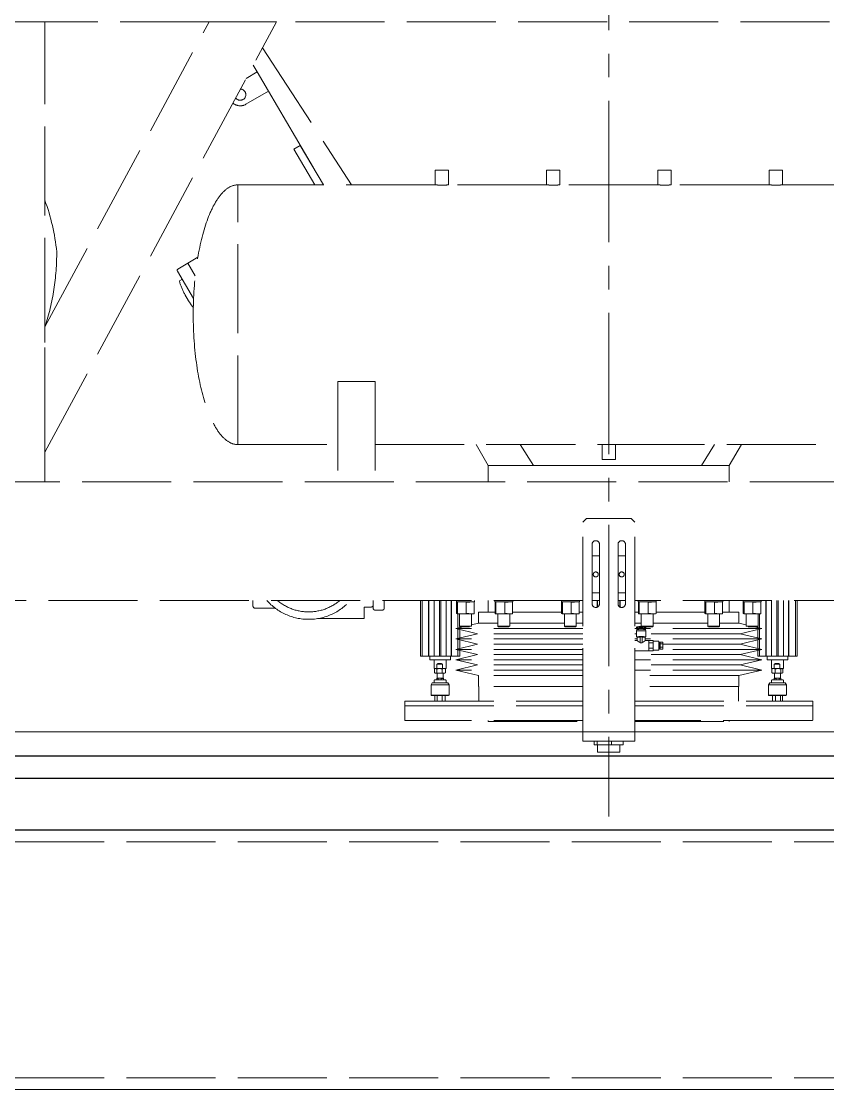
# Model space of a CAD drawing. Header units: millimetres. Extents: x 163705 to 1616509, y 81827 to 302547.
# Drawn here: x 1484394 to 1485481, y 150410 to 151849 of the extents above; entities that cross this region are included whole.
import ezdxf

# ---------------------------------------------------------------- set-up
doc = ezdxf.new("R2010")
doc.units = ezdxf.units.MM
doc.header["$LTSCALE"] = 10
doc.linetypes.add('ACAD_ISO02W100', pattern=[15, 12, -3])
doc.linetypes.add('CENTER2', pattern=[28.575, 19.05, -3.175, 3.175, -3.175])
for name, color, linetype, lineweight in [('1-中心线', 1, 'CENTER2', 0), ('1-剖面线', 8, 'Continuous', 0), ('1-虚线', 8, 'ACAD_ISO02W100', 0), ('1-钢构', 6, 'Continuous', 0)]:
    doc.layers.add(name, color=color, linetype=linetype, lineweight=lineweight)

# ---------------------------------------------------------------- blocks, each defined once
blk = doc.blocks.new('*U283')
for p, q in [((0, 350), (5700, 350)), ((0, 0), (5700, 0))]:
    blk.add_line(p, q)
at = {"layer": '1-虚线'}
for p, q in [((0, 334), (5700, 334)), ((0, 16), (5700, 16))]:
    blk.add_line(p, q, dxfattribs=at)
blk = doc.blocks.new('*U287')
for p, q in [((0, 100, -1), (40000.1, 100, -19.8)), ((0, 70, -1), (40000.1, 70, -19.8)), ((0, 0, -0.9), (40000.1, 0, -21.3))]:
    blk.add_line(p, q)
blk = doc.blocks.new('G$C61459890')
for p, q in [((1673.8, 1221.9), (1613.8, 1221.9)), ((1673.8, 1221.9), (1683.8, 1221.9)), ((1683.8, 641.8), (1996.2, 1221.9)), ((1683.8, 810.6), (1905.3, 1221.9)), ((1905.3, 1221.9), (1683.8, 1221.9)), ((1683.8, 810.6), (1683.8, 1221.9)), ((1905.3, 1221.9), (1916.7, 1221.9)), ((1984.8, 1221.9), (1916.7, 1221.9)), ((1984.8, 1221.9), (1996.2, 1221.9)), ((2891.5, 1221.9), (1996.2, 1221.9)), ((1977.3, 1186.8), (2097.2, 1001.9)), ((1955, 1145.5), (1969.8, 1154.2)), ((1964.5, 1163.1), (1969.8, 1154.2)), ((1969.8, 1154.2), (1985, 1128.3)), ((1985, 1128.3), (1954.8, 1110.6)), ((1985, 1128.3), (2059.2, 1001.9)), ((2028, 1055), (2019.4, 1049.9)), ((2059.2, 1001.9), (2028, 1055)), ((2047.7, 1001.9), (2019.4, 1049.9)), ((2209.8, 1021.9), (2209.8, 1001.9)), ((2227.8, 1021.9), (2209.8, 1021.9)), ((2227.8, 1001.9), (2227.8, 1021.9)), ((2359.8, 1021.9), (2359.8, 1001.9)), ((2377.8, 1021.9), (2359.8, 1021.9)), ((2377.8, 1001.9), (2377.8, 1021.9)), ((2509.8, 1021.9), (2509.8, 1001.9)), ((2527.8, 1021.9), (2509.8, 1021.9)), ((2527.8, 1001.9), (2527.8, 1021.9)), ((2659.8, 1021.9), (2659.8, 1001.9)), ((2677.8, 1021.9), (2659.8, 1021.9)), ((2677.8, 1001.9), (2677.8, 1021.9)), ((2209.8, 1001.9), (1943.8, 1001.9)), ((1943.8, 651.9), (1943.8, 1001.9)), ((1943.8, 651.9), (1943.8, 1001.9)), ((2359.8, 1001.9), (2227.8, 1001.9)), ((2509.8, 1001.9), (2377.8, 1001.9)), ((2659.8, 1001.9), (2527.8, 1001.9)), ((2943.8, 1001.9), (2677.8, 1001.9)), ((1876.5, 896.4), (1863.2, 888.5)), ((1890, 904.3), (1876.5, 896.4)), ((1876.5, 896.4), (1886.6, 879.3)), ((1876.5, 896.4), (1886.6, 879.3)), ((1862.5, 885.8), (1884.3, 848.7)), ((1868.6, 874.3), (1865.4, 872.4)), ((1877.5, 845.7), (1872.4, 854.4)), ((1878.3, 844.2), (1877.5, 845.7)), ((1683.8, 789.5), (1683.8, 810.6)), ((1683.8, 662.9), (1683.8, 789.5)), ((2078.8, 736.8), (2078.8, 601.9)), ((2078.8, 736.8), (2128.8, 736.8)), ((2128.8, 736.8), (2128.8, 601.9)), ((1683.8, 641.8), (1683.8, 662.9)), ((1943.8, 651.9), (2078.8, 651.9)), ((2128.8, 651.9), (2434.8, 651.9)), ((2264.9, 651.9), (2281.3, 623.9)), ((2324.2, 651.9), (2342.3, 623.9)), ((2434.8, 651.9), (2434.8, 631.9)), ((2452.8, 651.9), (2758.8, 651.9)), ((2452.8, 631.9), (2452.8, 651.9)), ((2586.2, 651.9), (2568.7, 623.9)), ((2606.3, 623.9), (2622.8, 651.9)), ((1683.8, 601.9), (1683.8, 641.8)), ((2281.3, 623.9), (2281.3, 601.9)), ((2281.3, 623.9), (2342.3, 623.9)), ((2281.3, 623.9), (2606.3, 623.9)), ((2342.3, 623.9), (2568.7, 623.9)), ((2452.8, 631.9), (2434.8, 631.9)), ((2568.7, 623.9), (2606.3, 623.9)), ((2606.3, 601.9), (2606.3, 623.9)), ((1673.8, 601.9), (1613.8, 601.9)), ((1683.6, 601.9), (1673.8, 601.9)), ((3204, 601.9), (1683.6, 601.9)), ((2413.8, 552.4), (2408.8, 547.4)), ((2408.8, 257.4), (2408.8, 547.4)), ((2413.8, 552.4), (2473.8, 552.4)), ((2478.8, 547.4), (2473.8, 552.4)), ((2478.8, 257.4), (2478.8, 547.4)), ((2421.3, 517.4), (2421.3, 437.4)), ((2431.3, 437.4), (2431.3, 517.4)), ((2456.3, 517.4), (2456.3, 437.4)), ((2466.3, 437.4), (2466.3, 517.4)), ((2421.3, 501.9), (2431.3, 501.9)), ((2456.3, 501.9), (2466.3, 501.9)), ((2431.3, 451.9), (2421.3, 451.9)), ((2466.3, 451.9), (2456.3, 451.9)), ((2408.8, 441.9), (1197.8, 441.9)), ((1964.3, 441.9), (1964.3, 434.4)), ((2114.3, 432.9), (2123.3, 432.9)), ((2114.3, 432.9), (2114.3, 418.4)), ((2126.3, 435.9), (2126.3, 441.9)), ((2126.3, 431.4), (2126.3, 435.9)), ((2141.3, 441.9), (2141.3, 431.4)), ((2190, 441.9), (2190, 366.9)), ((2192.4, 441.9), (2192.4, 366.9)), ((2201, 441.9), (2201, 366.9)), ((2201.5, 441.9), (2201.5, 366.9)), ((2208.3, 441.9), (2208.3, 366.9)), ((2215.5, 441.9), (2215.5, 366.9)), ((2217.5, 441.9), (2217.5, 366.9)), ((2224.7, 441.9), (2224.7, 366.9)), ((2231.5, 441.9), (2231.5, 366.9)), ((2232, 441.9), (2232, 366.9)), ((2238.5, 441.9), (2238.5, 439.8)), ((2238.5, 439.8), (2262.8, 439.8)), ((2238.8, 439.3), (2239.4, 439.8)), ((2238.8, 439.3), (2238.8, 424.4)), ((2239.4, 439.8), (2239.9, 439.3)), ((2239.9, 439.3), (2245.9, 439.8)), ((2239.9, 439.3), (2239.9, 424.4)), ((2245.9, 439.8), (2251.8, 439.3)), ((2251.8, 439.3), (2251.8, 424.4)), ((2257.2, 439.8), (2262.5, 439.3)), ((2262.5, 439.3), (2261.9, 439.8)), ((2262.5, 439.3), (2262.5, 424.4)), ((2262.8, 439.8), (2262.8, 441.9)), ((2281.3, 441.9), (2281.3, 425.9)), ((2290.2, 441.9), (2290.2, 439.8)), ((2290.2, 439.8), (2314.6, 439.8)), ((2290.5, 439.3), (2291.1, 439.8)), ((2290.5, 439.3), (2290.5, 424.4)), ((2291.1, 439.8), (2291.7, 439.3)), ((2291.7, 439.3), (2297.6, 439.8)), ((2291.7, 439.3), (2291.7, 424.4)), ((2297.6, 439.8), (2303.6, 439.3)), ((2303.6, 439.3), (2303.6, 424.4)), ((2308.9, 439.8), (2314.3, 439.3)), ((2314.3, 439.3), (2313.7, 439.8)), ((2314.3, 439.3), (2314.3, 424.4)), ((2314.6, 439.8), (2314.6, 441.9)), ((2379.9, 441.9), (2379.9, 439.8)), ((2379.9, 439.8), (2404.2, 439.8)), ((2380.2, 439.3), (2380.8, 439.8)), ((2380.2, 439.3), (2380.2, 424.4)), ((2380.8, 439.8), (2381.4, 439.3)), ((2381.4, 439.3), (2387.3, 439.8)), ((2381.4, 439.3), (2381.4, 424.4)), ((2387.3, 439.8), (2393.2, 439.3)), ((2393.2, 439.3), (2393.2, 424.4)), ((2398.6, 439.8), (2403.9, 439.3)), ((2403.9, 439.3), (2403.3, 439.8)), ((2403.9, 439.3), (2403.9, 424.4)), ((2404.2, 439.8), (2404.2, 441.9)), ((2431.3, 441.9), (2421.3, 441.9)), ((2428.3, 441.9), (2428.3, 432.9)), ((2428.8, 441.9), (2428.8, 433.1)), ((2466.3, 441.9), (2456.3, 441.9)), ((2458.8, 441.9), (2458.8, 433.1)), ((2459.3, 441.9), (2459.3, 432.9)), ((3113.8, 441.9), (2478.8, 441.9)), ((2483.4, 441.9), (2483.4, 439.8)), ((2483.4, 439.8), (2507.8, 439.8)), ((2483.7, 439.3), (2484.3, 439.8)), ((2483.7, 439.3), (2483.7, 424.4)), ((2484.3, 439.8), (2484.9, 439.3)), ((2484.9, 439.3), (2490.8, 439.8)), ((2484.9, 439.3), (2484.9, 424.4)), ((2490.8, 439.8), (2496.8, 439.3)), ((2496.8, 439.3), (2496.8, 424.4)), ((2502.1, 439.8), (2507.5, 439.3)), ((2507.5, 439.3), (2506.9, 439.8)), ((2507.5, 439.3), (2507.5, 424.4)), ((2507.8, 439.8), (2507.8, 441.9)), ((2573.1, 441.9), (2573.1, 439.8)), ((2573.1, 439.8), (2597.4, 439.8)), ((2573.4, 439.3), (2574, 439.8)), ((2573.4, 439.3), (2573.4, 424.4)), ((2574, 439.8), (2574.5, 439.3)), ((2574.5, 439.3), (2580.5, 439.8)), ((2574.5, 439.3), (2574.5, 424.4)), ((2580.5, 439.8), (2586.4, 439.3)), ((2586.4, 439.3), (2586.4, 424.4)), ((2591.8, 439.8), (2597.1, 439.3)), ((2597.1, 439.3), (2596.5, 439.8)), ((2597.1, 439.3), (2597.1, 424.4)), ((2597.4, 439.8), (2597.4, 441.9)), ((2606.3, 425.9), (2606.3, 441.9)), ((2624.8, 441.9), (2624.8, 439.8)), ((2624.8, 439.8), (2649.2, 439.8)), ((2625.1, 439.3), (2625.7, 439.8)), ((2625.1, 439.3), (2625.1, 424.4)), ((2625.7, 439.8), (2626.3, 439.3)), ((2626.3, 439.3), (2632.2, 439.8)), ((2626.3, 439.3), (2626.3, 424.4)), ((2632.2, 439.8), (2638.2, 439.3)), ((2638.2, 439.3), (2638.2, 424.4)), ((2643.5, 439.8), (2648.9, 439.3)), ((2648.9, 439.3), (2648.3, 439.8)), ((2648.9, 439.3), (2648.9, 424.4)), ((2649.2, 439.8), (2649.2, 441.9)), ((2655.7, 441.9), (2655.7, 366.9)), ((2656.2, 441.9), (2656.2, 366.9)), ((2663, 441.9), (2663, 366.9)), ((2670.2, 441.9), (2670.2, 366.9)), ((2672.2, 441.9), (2672.2, 366.9)), ((2679.4, 441.9), (2679.4, 366.9)), ((2686.2, 441.9), (2686.2, 366.9)), ((2686.7, 441.9), (2686.7, 366.9)), ((2695.3, 441.9), (2695.3, 366.9)), ((2697.7, 441.9), (2697.7, 366.9)), ((1967.3, 431.4), (1994.3, 431.4)), ((2128.8, 428.9), (2138.8, 428.9)), ((2239.4, 423.9), (2238.8, 424.4)), ((2239.9, 424.4), (2239.4, 423.9)), ((2245.9, 423.9), (2239.4, 423.9)), ((2245.9, 423.9), (2239.9, 424.4)), ((2240.6, 423.9), (2240.6, 404.6)), ((2242.6, 423.9), (2242.6, 407.4)), ((2251.8, 424.4), (2245.9, 423.9)), ((2257.2, 423.9), (2245.9, 423.9)), ((2262.5, 424.4), (2257.2, 423.9)), ((2257.2, 423.9), (2262, 423.9)), ((2258.6, 407.4), (2258.6, 423.9)), ((2261.9, 423.9), (2262.5, 424.4)), ((2268.3, 425.9), (2268.3, 411.3)), ((2290.5, 425.9), (2268.3, 425.9)), ((2291.1, 423.9), (2290.5, 424.4)), ((2291.7, 424.4), (2291.1, 423.9)), ((2297.6, 423.9), (2291.1, 423.9)), ((2297.6, 423.9), (2291.7, 424.4)), ((2294.4, 423.9), (2294.4, 407.4)), ((2303.6, 424.4), (2297.6, 423.9)), ((2308.9, 423.9), (2297.6, 423.9)), ((2314.3, 424.4), (2308.9, 423.9)), ((2308.9, 423.9), (2313.7, 423.9)), ((2310.4, 407.4), (2310.4, 423.9)), ((2313.7, 423.9), (2314.3, 424.4)), ((2380.2, 425.9), (2314.3, 425.9)), ((2380.8, 423.9), (2380.2, 424.4)), ((2381.4, 424.4), (2380.8, 423.9)), ((2387.3, 423.9), (2380.8, 423.9)), ((2387.3, 423.9), (2381.4, 424.4)), ((2384.1, 423.9), (2384.1, 407.4)), ((2393.2, 424.4), (2387.3, 423.9)), ((2398.6, 423.9), (2387.3, 423.9)), ((2403.9, 424.4), (2398.6, 423.9)), ((2398.6, 423.9), (2403.4, 423.9)), ((2400.1, 407.4), (2400.1, 423.9)), ((2403.3, 423.9), (2403.9, 424.4)), ((2408.8, 425.9), (2403.9, 425.9)), ((2483.7, 425.9), (2478.8, 425.9)), ((2484.3, 423.9), (2483.7, 424.4)), ((2484.9, 424.4), (2484.3, 423.9)), ((2490.8, 423.9), (2484.3, 423.9)), ((2490.8, 423.9), (2484.9, 424.4)), ((2487.6, 423.9), (2487.6, 407.4)), ((2496.8, 424.4), (2490.8, 423.9)), ((2502.1, 423.9), (2490.8, 423.9)), ((2507.5, 424.4), (2502.1, 423.9)), ((2502.1, 423.9), (2506.9, 423.9)), ((2503.6, 407.4), (2503.6, 423.9)), ((2506.9, 423.9), (2507.5, 424.4)), ((2573.4, 425.9), (2507.5, 425.9)), ((2574, 423.9), (2573.4, 424.4)), ((2574.5, 424.4), (2574, 423.9)), ((2580.5, 423.9), (2574, 423.9)), ((2580.5, 423.9), (2574.5, 424.4)), ((2577.2, 423.9), (2577.2, 407.4)), ((2586.4, 424.4), (2580.5, 423.9)), ((2591.8, 423.9), (2580.5, 423.9)), ((2597.1, 424.4), (2591.8, 423.9)), ((2591.8, 423.9), (2596.6, 423.9)), ((2593.2, 407.4), (2593.2, 423.9)), ((2596.5, 423.9), (2597.1, 424.4)), ((2619.3, 425.9), (2597.1, 425.9)), ((2619.3, 411.3), (2619.3, 425.9)), ((2625.7, 423.9), (2625.1, 424.4)), ((2626.3, 424.4), (2625.7, 423.9)), ((2632.2, 423.9), (2625.7, 423.9)), ((2632.2, 423.9), (2626.3, 424.4)), ((2629, 423.9), (2629, 407.4)), ((2638.2, 424.4), (2632.2, 423.9)), ((2643.5, 423.9), (2632.2, 423.9)), ((2648.9, 424.4), (2643.5, 423.9)), ((2643.5, 423.9), (2648.3, 423.9)), ((2645, 407.4), (2645, 423.9)), ((2647.1, 423.9), (2647.1, 404.6)), ((2648.3, 423.9), (2648.9, 424.4)), ((2051.5, 417.4), (2113.3, 417.4)), ((2247.9, 406.4), (2237.5, 403.9)), ((2237.5, 403.9), (2266.7, 396.9)), ((2408.8, 403.9), (2237.5, 403.9)), ((2240.6, 403.2), (2240.6, 390.6)), ((2242.6, 407.4), (2243.6, 406.4)), ((2242.6, 407.4), (2258.6, 407.4)), ((2243, 407), (2243, 405.2)), ((2256.1, 406.4), (2243.6, 406.4)), ((2258.5, 407.2), (2258.6, 407.4)), ((2268.3, 411.3), (2258.6, 409)), ((2294.4, 411.3), (2268.3, 411.3)), ((2294.4, 407.4), (2295.4, 406.4)), ((2294.4, 407.4), (2310.4, 407.4)), ((2309.3, 406.4), (2295.4, 406.4)), ((2309.6, 406.6), (2310.4, 407.4)), ((2384.1, 411.3), (2310.4, 411.3)), ((2384.1, 407.4), (2385.1, 406.4)), ((2384.1, 407.4), (2400.1, 407.4)), ((2399.1, 406.4), (2385.1, 406.4)), ((2399.1, 406.4), (2400.1, 407.4)), ((2408.8, 411.3), (2400.1, 411.3)), ((2487.6, 411.3), (2478.8, 411.3)), ((2483.8, 403.9), (2478.8, 403.9)), ((2481.3, 405.9), (2481.3, 404.6)), ((2484.3, 406.6), (2481.5, 406.1)), ((2482, 403.7), (2481.8, 403.5)), ((2481.8, 403.5), (2481.8, 402.7)), ((2483.8, 404.3), (2483.8, 403.8)), ((2487.6, 407.4), (2488.3, 406.7)), ((2487.6, 407.4), (2503.6, 407.4)), ((2493.5, 406.1), (2490.8, 406.6)), ((2491.2, 403.8), (2491.2, 404.3)), ((2650.1, 403.9), (2491.2, 403.9)), ((2502.6, 406.4), (2492, 406.4)), ((2493.3, 403.5), (2493.1, 403.7)), ((2493.3, 402.7), (2493.3, 403.5)), ((2493.8, 404.6), (2493.8, 405.9)), ((2502.6, 406.4), (2503.6, 407.4)), ((2577.2, 411.3), (2503.6, 411.3)), ((2577.2, 407.4), (2578, 406.6)), ((2577.2, 407.4), (2593.2, 407.4)), ((2592.2, 406.4), (2578.3, 406.4)), ((2592.2, 406.4), (2593.2, 407.4)), ((2619.3, 411.3), (2593.2, 411.3)), ((2629, 409), (2619.3, 411.3)), ((2621, 396.9), (2650.1, 403.9)), ((2629, 407.4), (2629.2, 407.2)), ((2629, 407.4), (2645, 407.4)), ((2644, 406.4), (2631.5, 406.4)), ((2650.1, 403.9), (2639.7, 406.4)), ((2644, 406.4), (2645, 407.4)), ((2644.7, 407), (2644.7, 405.2)), ((2647.1, 403.2), (2647.1, 390.6)), ((2266.7, 396.9), (2237.5, 389.9)), ((2237.5, 389.9), (2266.7, 382.9)), ((2408.8, 389.9), (2237.5, 389.9)), ((2240.6, 389.2), (2240.6, 376.6)), ((2243, 402.6), (2243, 391.2)), ((2408.8, 396.9), (2266.7, 396.9)), ((2481.3, 396.9), (2478.8, 396.9)), ((2481.9, 389.9), (2478.8, 389.9)), ((2481.6, 402.7), (2481.3, 400.7)), ((2481.3, 400.7), (2481.3, 392.8)), ((2481.3, 392.8), (2481.9, 392.2)), ((2481.9, 392.2), (2481.9, 387.8)), ((2486, 392.7), (2486, 384.9)), ((2489, 392.7), (2489, 384.9)), ((2493.1, 392.2), (2493.8, 392.8)), ((2493.1, 387.8), (2493.1, 392.2)), ((2650.1, 389.9), (2493.1, 389.9)), ((2493.8, 400.7), (2493.5, 402.7)), ((2493.8, 392.8), (2493.8, 400.7)), ((2621, 396.9), (2493.8, 396.9)), ((2650.1, 389.9), (2621, 396.9)), ((2621, 382.9), (2650.1, 389.9)), ((2644.7, 402.6), (2644.7, 391.2)), ((2647.1, 389.2), (2647.1, 376.6)), ((2266.7, 382.9), (2237.5, 375.9)), ((2237.5, 375.9), (2266.7, 368.9)), ((2408.8, 375.9), (2237.5, 375.9)), ((2240.6, 375.2), (2240.6, 366.9)), ((2243, 388.6), (2243, 377.2)), ((2243, 374.6), (2243, 366.9)), ((2408.8, 382.9), (2266.7, 382.9)), ((2481.9, 387.8), (2478.8, 387.8)), ((2497.7, 387.8), (2493.1, 387.8)), ((2497.7, 387.8), (2497.7, 384.6)), ((2503.7, 387.8), (2497.7, 387.8)), ((2497.7, 387.8), (2497.7, 387.8)), ((2503.7, 384.6), (2497.7, 384.6)), ((2497.7, 384.6), (2497.7, 384.5)), ((2497.7, 384.6), (2497.7, 384.6)), ((2497.7, 384.5), (2497.7, 377.7)), ((2497.7, 377.7), (2497.7, 377.6)), ((2497.7, 377.6), (2497.7, 374)), ((2503.7, 377.6), (2497.7, 377.6)), ((2497.7, 377.6), (2497.7, 377.6)), ((2503.7, 387.8), (2503.7, 384.6)), ((2511.1, 386.8), (2503.7, 386.8)), ((2503.7, 384.6), (2503.7, 377.6)), ((2503.7, 377.6), (2503.7, 374)), ((2503.7, 375), (2511.1, 375)), ((2512.1, 384.9), (2511.1, 386.8)), ((2511.1, 386.8), (2511.1, 375)), ((2511.1, 375), (2512.1, 376.9)), ((2650.1, 375.9), (2511.6, 375.9)), ((2513.1, 384.9), (2512.1, 384.9)), ((2512.1, 384.9), (2512.1, 376.9)), ((2512.1, 376.9), (2513.1, 376.9)), ((2513.1, 385.5), (2513.1, 384.4)), ((2513.1, 385.5), (2516.9, 385.5)), ((2513.1, 384.4), (2513.1, 383.3)), ((2513.1, 383.3), (2513.1, 381)), ((2513.1, 383.3), (2516.9, 383.3)), ((2513.1, 381), (2513.1, 378.7)), ((2513.1, 378.7), (2513.1, 377.5)), ((2513.1, 378.7), (2516.9, 378.7)), ((2513.1, 377.5), (2513.1, 376.3)), ((2513.1, 376.3), (2516.9, 376.3)), ((2516.9, 385.5), (2516.9, 383.3)), ((2516.9, 383.3), (2516.9, 378.7)), ((2621, 382.9), (2516.9, 382.9)), ((2516.9, 378.7), (2516.9, 376.3)), ((2650.1, 375.9), (2621, 382.9)), ((2621, 368.9), (2650.1, 375.9)), ((2644.7, 388.6), (2644.7, 377.2)), ((2644.7, 374.6), (2644.7, 366.9)), ((2647.1, 375.2), (2647.1, 366.9)), ((2190, 366.9), (2192.4, 366.9)), ((2192.4, 366.9), (2201, 366.9)), ((2201, 366.9), (2201.5, 366.9)), ((2201.5, 366.9), (2208.1, 366.9)), ((2202.5, 366.9), (2202.5, 362.4)), ((2203, 361.9), (2230, 361.9)), ((2208.1, 366.9), (2208.3, 366.9)), ((2208.3, 366.9), (2215.5, 366.9)), ((2208.5, 361.9), (2208.5, 350.1)), ((2215.5, 366.9), (2215.7, 366.9)), ((2215.7, 366.9), (2217.3, 366.9)), ((2217.3, 366.9), (2217.5, 366.9)), ((2217.5, 366.9), (2224.7, 366.9)), ((2224.5, 350.1), (2224.5, 361.9)), ((2224.7, 366.9), (2224.9, 366.9)), ((2224.9, 366.9), (2231.5, 366.9)), ((2230.5, 362.4), (2230.5, 366.9)), ((2231.5, 366.9), (2232, 366.9)), ((2232, 366.9), (2240.6, 366.9)), ((2266.7, 368.9), (2237.5, 361.9)), ((2237.5, 361.9), (2266.7, 354.9)), ((2408.8, 361.9), (2237.5, 361.9)), ((2240.6, 366.9), (2243, 366.9)), ((2408.8, 368.9), (2266.7, 368.9)), ((2478.8, 374), (2497.7, 374)), ((2621, 368.9), (2478.8, 368.9)), ((2650.1, 361.9), (2478.8, 361.9)), ((2503.7, 374), (2497.7, 374)), ((2497.7, 374), (2497.7, 374)), ((2650.1, 361.9), (2621, 368.9)), ((2621, 354.9), (2650.1, 361.9)), ((2644.7, 366.9), (2647.1, 366.9)), ((2647.1, 366.9), (2655.7, 366.9)), ((2655.7, 366.9), (2656.2, 366.9)), ((2656.2, 366.9), (2662.8, 366.9)), ((2657.2, 366.9), (2657.2, 362.4)), ((2657.7, 361.9), (2684.7, 361.9)), ((2662.8, 366.9), (2663, 366.9)), ((2663, 366.9), (2670.2, 366.9)), ((2663.2, 361.9), (2663.2, 350.1)), ((2670.2, 366.9), (2670.4, 366.9)), ((2670.4, 366.9), (2672, 366.9)), ((2672, 366.9), (2672.2, 366.9)), ((2672.2, 366.9), (2679.4, 366.9)), ((2679.2, 350.1), (2679.2, 361.9)), ((2679.4, 366.9), (2679.6, 366.9)), ((2679.6, 366.9), (2686.2, 366.9)), ((2685.2, 362.4), (2685.2, 366.9)), ((2686.2, 366.9), (2686.7, 366.9)), ((2686.7, 366.9), (2695.3, 366.9)), ((2695.3, 366.9), (2697.7, 366.9)), ((2208.5, 350.1), (2208.7, 349.9)), ((2208.5, 350.1), (2212, 350.1)), ((2208.7, 349.9), (2212.5, 349.9)), ((2209, 349.3), (2210.5, 349.9)), ((2209, 344.5), (2209, 349.3)), ((2210, 349.9), (2209.4, 349.5)), ((2210.5, 349.9), (2212, 349.3)), ((2212, 355.9), (2212, 350.1)), ((2219.7, 355.9), (2212, 355.9)), ((2212, 349.3), (2215.8, 349.9)), ((2212, 344.5), (2212, 349.3)), ((2219.2, 349.9), (2212.5, 349.9)), ((2215.8, 349.9), (2219.5, 349.3)), ((2219.2, 349.9), (2224.2, 349.9)), ((2219.5, 349.3), (2221.7, 349.9)), ((2219.5, 344.5), (2219.5, 349.3)), ((2219.7, 350.1), (2219.7, 355.9)), ((2219.7, 350.1), (2224.5, 350.1)), ((2221.7, 349.9), (2223.9, 349.3)), ((2223.6, 349.5), (2223, 349.9)), ((2223.9, 349.3), (2223.6, 349.5)), ((2223.9, 344.5), (2223.9, 349.3)), ((2224.2, 349.9), (2224.5, 350.1)), ((2266.7, 354.9), (2237.5, 347.9)), ((2237.5, 347.9), (2268.3, 340.5)), ((2408.8, 347.9), (2237.5, 347.9)), ((2408.8, 354.9), (2266.7, 354.9)), ((2621, 354.9), (2478.8, 354.9)), ((2650.1, 347.9), (2478.8, 347.9)), ((2619.3, 340.5), (2650.1, 347.9)), ((2650.1, 347.9), (2621, 354.9)), ((2663.2, 350.1), (2663.4, 349.9)), ((2663.2, 350.1), (2666.7, 350.1)), ((2663.4, 349.9), (2667.2, 349.9)), ((2663.7, 349.3), (2665.9, 349.9)), ((2664.1, 349.5), (2663.7, 349.3)), ((2663.7, 344.5), (2663.7, 349.3)), ((2664.7, 349.9), (2664, 349.5)), ((2665.9, 349.9), (2668.2, 349.3)), ((2666.7, 355.9), (2666.7, 350.1)), ((2674.4, 355.9), (2666.7, 355.9)), ((2673.8, 349.9), (2667.2, 349.9)), ((2668.2, 349.3), (2671.9, 349.9)), ((2668.2, 344.5), (2668.2, 349.3)), ((2671.9, 349.9), (2675.6, 349.3)), ((2673.8, 349.9), (2678.9, 349.9)), ((2674.4, 350.1), (2674.4, 355.9)), ((2674.4, 350.1), (2679.2, 350.1)), ((2675.6, 349.3), (2677.1, 349.9)), ((2675.6, 344.5), (2675.6, 349.3)), ((2677.1, 349.9), (2678.6, 349.3)), ((2678.3, 349.5), (2677.7, 349.9)), ((2678.6, 344.5), (2678.6, 349.3)), ((2678.9, 349.9), (2679.2, 350.1)), ((2208.5, 333.9), (2208.5, 330.9)), ((2210.5, 343.9), (2209, 344.5)), ((2223.7, 334.7), (2209.3, 334.7)), ((2209.4, 344.3), (2210, 343.9)), ((2210, 343.9), (2210.5, 343.9)), ((2212, 344.5), (2210.5, 343.9)), ((2210.5, 343.9), (2215.8, 343.9)), ((2215.8, 343.9), (2212, 344.5)), ((2212.2, 336.9), (2212, 336.7)), ((2212, 336.7), (2212, 334.7)), ((2212, 336.7), (2214, 336.7)), ((2212.2, 336.9), (2214.5, 336.9)), ((2212.5, 343.9), (2212.5, 336.9)), ((2214, 336.7), (2214, 334.7)), ((2214.5, 336.9), (2216, 336.9)), ((2219.5, 344.5), (2215.8, 343.9)), ((2215.8, 343.9), (2221.7, 343.9)), ((2216, 336.9), (2217.6, 336.9)), ((2217.6, 336.9), (2220.8, 336.9)), ((2218.1, 336.7), (2221, 336.7)), ((2218.1, 334.7), (2218.1, 336.7)), ((2221.7, 343.9), (2219.5, 344.5)), ((2220.5, 336.9), (2220.5, 343.9)), ((2221, 336.7), (2220.8, 336.9)), ((2221, 334.7), (2221, 336.7)), ((2223.9, 344.5), (2221.7, 343.9)), ((2221.7, 343.9), (2223, 343.9)), ((2223, 343.9), (2223.6, 344.3)), ((2223.6, 344.3), (2223.9, 344.5)), ((2224.5, 330.9), (2224.5, 333.9)), ((2268.3, 340.5), (2268.3, 325.9)), ((2408.8, 340.5), (2268.3, 340.5)), ((2619.3, 340.5), (2478.8, 340.5)), ((2619.3, 325.9), (2619.3, 340.5)), ((2663.2, 333.9), (2663.2, 330.9)), ((2665.9, 343.9), (2663.7, 344.5)), ((2663.7, 344.5), (2664.1, 344.3)), ((2664, 344.3), (2664.7, 343.9)), ((2678.4, 334.7), (2664, 334.7)), ((2664.7, 343.9), (2665.9, 343.9)), ((2668.2, 344.5), (2665.9, 343.9)), ((2665.9, 343.9), (2671.9, 343.9)), ((2666.9, 336.9), (2666.7, 336.7)), ((2666.7, 336.7), (2666.7, 334.7)), ((2666.7, 336.7), (2669.6, 336.7)), ((2666.9, 336.9), (2670, 336.9)), ((2667.2, 343.9), (2667.2, 336.9)), ((2671.9, 343.9), (2668.2, 344.5)), ((2669.6, 336.7), (2669.6, 334.7)), ((2670, 336.9), (2671.6, 336.9)), ((2671.6, 336.9), (2673.2, 336.9)), ((2675.6, 344.5), (2671.9, 343.9)), ((2671.9, 343.9), (2677.1, 343.9)), ((2673.2, 336.9), (2675.5, 336.9)), ((2673.7, 334.7), (2673.7, 336.7)), ((2673.7, 336.7), (2675.7, 336.7)), ((2675.2, 336.9), (2675.2, 343.9)), ((2675.7, 336.7), (2675.5, 336.9)), ((2677.1, 343.9), (2675.6, 344.5)), ((2675.7, 334.7), (2675.7, 336.7)), ((2678.6, 344.5), (2677.1, 343.9)), ((2677.1, 343.9), (2677.7, 343.9)), ((2677.7, 343.9), (2678.3, 344.3)), ((2679.2, 330.9), (2679.2, 333.9)), ((2206, 330.9), (2204.5, 327.9)), ((2204.5, 327.9), (2204.5, 314.4)), ((2204.5, 327.9), (2215.1, 327.9)), ((2206, 330.9), (2215.3, 330.9)), ((2215.1, 327.9), (2228.5, 327.9)), ((2215.3, 330.9), (2227, 330.9)), ((2228.5, 327.9), (2227, 330.9)), ((2228.5, 314.4), (2228.5, 327.9)), ((2408.8, 325.9), (2268.3, 325.9)), ((2268.8, 325.9), (2268.8, 305.9)), ((2619.3, 325.9), (2478.8, 325.9)), ((2618.8, 305.9), (2618.8, 325.9)), ((2660.7, 330.9), (2659.2, 327.9)), ((2659.2, 327.9), (2659.2, 314.4)), ((2659.2, 327.9), (2672.5, 327.9)), ((2660.7, 330.9), (2672.3, 330.9)), ((2672.3, 330.9), (2681.6, 330.9)), ((2672.5, 327.9), (2683.2, 327.9)), ((2683.2, 327.9), (2681.6, 330.9)), ((2683.2, 314.4), (2683.2, 327.9)), ((2168.8, 305.9), (2168.8, 299.9)), ((2168.8, 305.9), (2408.8, 305.9)), ((2204.5, 314.4), (2205, 313.9)), ((2204.5, 314.4), (2215.1, 314.4)), ((2205, 313.9), (2215.2, 313.9)), ((2209.6, 313.9), (2209.6, 306.4)), ((2209.6, 306.4), (2211, 305.9)), ((2209.9, 306.2), (2210.5, 305.9)), ((2211, 305.9), (2212.4, 306.4)), ((2212.4, 313.9), (2212.4, 306.4)), ((2212.4, 306.4), (2215.8, 305.9)), ((2215.1, 314.4), (2228.5, 314.4)), ((2215.2, 313.9), (2228, 313.9)), ((2215.8, 305.9), (2219.2, 306.4)), ((2219.2, 313.9), (2219.2, 306.4)), ((2219.2, 306.4), (2221.3, 305.9)), ((2221.3, 305.9), (2223.4, 306.4)), ((2222.5, 305.9), (2223.1, 306.2)), ((2223.4, 306.4), (2223, 306.3)), ((2223.4, 313.9), (2223.4, 306.4)), ((2228, 313.9), (2228.5, 314.4)), ((2478.8, 305.9), (2718.8, 305.9)), ((2659.2, 314.4), (2659.7, 313.9)), ((2659.2, 314.4), (2672.5, 314.4)), ((2659.7, 313.9), (2672.5, 313.9)), ((2664.3, 313.9), (2664.3, 306.4)), ((2664.3, 306.4), (2666.3, 305.9)), ((2664.6, 306.3), (2664.3, 306.4)), ((2664.6, 306.2), (2665.2, 305.9)), ((2666.3, 305.9), (2668.4, 306.4)), ((2668.4, 313.9), (2668.4, 306.4)), ((2668.4, 306.4), (2671.8, 305.9)), ((2671.8, 305.9), (2675.3, 306.4)), ((2672.5, 314.4), (2683.2, 314.4)), ((2672.5, 313.9), (2682.7, 313.9)), ((2675.3, 313.9), (2675.3, 306.4)), ((2675.3, 306.4), (2676.7, 305.9)), ((2676.7, 305.9), (2678, 306.4)), ((2677.2, 305.9), (2677.7, 306.2)), ((2678, 313.9), (2678, 306.4)), ((2682.7, 313.9), (2683.2, 314.4)), ((2718.8, 299.9), (2718.8, 305.9)), ((2168.8, 299.9), (2408.8, 299.9)), ((2168.8, 298.9), (2168.8, 280.9)), ((2478.8, 299.9), (2718.8, 299.9)), ((2718.8, 280.9), (2718.8, 298.9)), ((2408.8, 279.9), (2169.8, 279.9)), ((2281.3, 279.9), (2281.3, 278.9)), ((2281.3, 278.9), (2408.8, 278.9)), ((2717.8, 279.9), (2478.8, 279.9)), ((2478.8, 278.9), (2606.3, 278.9)), ((2606.3, 278.9), (2606.3, 279.9)), ((2408.8, 252.4), (2408.8, 257.4)), ((2408.8, 252.4), (2478.8, 252.4)), ((2424.2, 247.4), (2424.2, 252.4)), ((2428, 247.4), (2424.2, 247.4)), ((2428, 247.4), (2428, 252.4)), ((2447.7, 247.4), (2428, 247.4)), ((2428.8, 247.4), (2428.8, 237.4)), ((2447.7, 247.4), (2447.7, 252.4)), ((2463.4, 247.4), (2447.7, 247.4)), ((2458.8, 237.4), (2458.8, 247.4)), ((2463.4, 247.4), (2463.4, 252.4)), ((2478.8, 252.4), (2478.8, 257.4)), ((2429.1, 237.4), (2428.8, 237.4)), ((2458.8, 237.4), (2429.1, 237.4))]:
    blk.add_line(p, q)
at = {"flags": 128}
blk.add_lwpolyline([(2491.3, 404.4), (2491.7, 404.4), (2492.7, 404.5), (2493.4, 404.5), (2493.7, 404.6), (2493.7, 404.6), (2493.4, 404.7), (2492.7, 404.7), (2491.7, 404.7), (2490.4, 404.8), (2489, 404.8), (2487.5, 404.8), (2486, 404.8), (2484.6, 404.8), (2483.4, 404.7), (2482.4, 404.7), (2481.7, 404.7), (2481.3, 404.6), (2481.3, 404.6), (2481.7, 404.5), (2482.4, 404.5), (2483.4, 404.4), (2483.8, 404.4)], dxfattribs=at)
for centre in [(2426.3, 476.9), (2461.3, 476.9)]:
    blk.add_circle(centre, 3.4)
for centre, radius, start, end in [((1947.2, 1123.5), 7.5, 213.4947, 90), ((1947.2, 1123.5), 15, 228.0304, 300.4342), ((1405.2, 880.4), 296.3, 6.1033, 19.8924), ((1376.1, 910.6), 323.7, 342.1314, 0.229), ((1864.2, 886.8), 2, 120.4342, 210.4342), ((1865.6, 872), 0.5, 120.4342, 197.646), ((1971.1, 905.6), 111.2, 197.646, 207.3924), ((1868.4, 874.8), 0.5, 300.4342, 30.4342), ((1971.1, 905.6), 111.2, 213.476, 218.369), ((2426.3, 517.4), 5, 0, 180), ((2461.3, 517.4), 5, 0, 180), ((1967.3, 434.4), 3, 180, 270), ((2039.3, 491.4), 75, 221.2999, 318.7001), ((2039.3, 491.4), 65, 229.6, 310.4), ((2123.3, 435.9), 3, 270, 0), ((2426.3, 437.4), 5, 180, 0), ((2461.3, 437.4), 5, 180, 0), ((2113.3, 418.4), 1, 270, 0), ((2128.8, 431.4), 2.5, 180, 270), ((2138.8, 431.4), 2.5, 270, 0), ((2487.5, 338), 68.2, 84.7444, 95.2556), ((2487.5, 339.8), 66.6, 84.7516, 95.2416), ((2487.5, 337.1), 66.6, 85.0462, 94.9538), ((2487.5, 332.7), 71.2, 85.5308, 94.4692), ((2487.5, 357), 47.7, 85.1866, 94.7916), ((2487.5, 357.9), 48.8, 86.1896, 93.8104), ((2487.5, 332.7), 68.2, 84.7444, 95.2556), ((2487.5, 328), 65.1, 84.4951, 95.5049), ((2487.5, 333.8), 69.2, 85.0799, 94.9201), ((2485.1, 366.1), 26.3, 87.9562, 96.9675), ((2487.5, 214.2), 178.5, 89.5184, 90.4816), ((2489.8, 361.7), 30.6, 83.6705, 91.4057), ((2203, 362.4), 0.5, 180, 270), ((2230, 362.4), 0.5, 270, 0), ((2657.7, 362.4), 0.5, 180, 270), ((2684.7, 362.4), 0.5, 270, 0), ((2209.3, 333.9), 0.8, 90, 180), ((2223.7, 333.9), 0.8, 0, 90), ((2664, 333.9), 0.8, 90, 180), ((2678.4, 333.9), 0.8, 0, 90), ((2169.8, 298.9), 1, 90, 180), ((2717.8, 298.9), 1, 0, 90), ((2169.8, 280.9), 1, 180, 270), ((2717.8, 280.9), 1, 270, 0)]:
    blk.add_arc(centre, radius, start, end)
for centre, major_axis, ratio, start_param, end_param in [((1943.8, 826.9), (0, 175), 0.342857, 0, 1.570796), ((1943.8, 826.9), (0, -175), 0.342857, 4.712389, 6.283185), ((2216.5, 348.9), (-5.91, 5.91), 0.911951, 5.038446, 6.049167), ((2671.2, 348.9), (-5.91, 5.91), 0.911951, 5.038446, 6.049167)]:
    blk.add_ellipse(centre, major_axis=major_axis, ratio=ratio, start_param=start_param, end_param=end_param)
for points, knots in [([(2227.8, 1001.9), (2227.7, 1001.9), (2227.5, 1001.9), (2226, 1001.8), (2223.7, 1001.7), (2220.8, 1001.7), (2217.8, 1001.7), (2214.8, 1001.7), (2212.3, 1001.8), (2210.6, 1001.9), (2209.8, 1001.9), (2209.9, 1001.9), (2209.9, 1001.9)], [0, 0, 0, 0, 0.107274, 0.214544, 0.321904, 0.429321, 0.536642, 0.643862, 0.751135, 0.858531, 0.96593, 1, 1, 1, 1]), ([(2377.8, 1001.9), (2377.7, 1001.9), (2377.5, 1001.9), (2376, 1001.8), (2373.7, 1001.7), (2370.8, 1001.7), (2367.8, 1001.7), (2364.8, 1001.7), (2362.3, 1001.8), (2360.6, 1001.9), (2359.8, 1001.9), (2359.9, 1001.9), (2359.9, 1001.9)], [0, 0, 0, 0, 0.107274, 0.214544, 0.321904, 0.429321, 0.536642, 0.643862, 0.751135, 0.858531, 0.96593, 1, 1, 1, 1]), ([(2527.8, 1001.9), (2527.7, 1001.9), (2527.5, 1001.9), (2526, 1001.8), (2523.7, 1001.7), (2520.8, 1001.7), (2517.8, 1001.7), (2514.8, 1001.7), (2512.3, 1001.8), (2510.6, 1001.9), (2509.8, 1001.9), (2509.9, 1001.9), (2509.9, 1001.9)], [0, 0, 0, 0, 0.1072738, 0.2145443, 0.3219036, 0.4293214, 0.5366424, 0.6438624, 0.7511349, 0.8585313, 0.9659299, 1, 1, 1, 1]), ([(2677.8, 1001.9), (2677.7, 1001.9), (2677.5, 1001.9), (2676, 1001.8), (2673.7, 1001.7), (2670.8, 1001.7), (2667.8, 1001.7), (2664.8, 1001.7), (2662.3, 1001.8), (2660.6, 1001.9), (2659.8, 1001.9), (2659.9, 1001.9), (2659.9, 1001.9)], [0, 0, 0, 0, 0.107274, 0.214544, 0.321904, 0.429321, 0.536642, 0.643862, 0.751135, 0.858531, 0.96593, 1, 1, 1, 1]), ([(2434.8, 651.9), (2434.9, 651.9), (2435.1, 651.9), (2436.7, 652), (2439, 652.1), (2441.8, 652.1), (2444.9, 652.1), (2447.8, 652.1), (2450.3, 652), (2452.1, 651.9), (2452.9, 651.9), (2452.7, 651.9), (2452.7, 651.9)], [0, 0, 0, 0, 0.107274, 0.214544, 0.321904, 0.429321, 0.536642, 0.643862, 0.751135, 0.858531, 0.96593, 1, 1, 1, 1]), ([(2251.8, 439.3), (2252.2, 439.4), (2254, 439.7), (2255.8, 439.7), (2257.2, 439.8)], [0, 0, 0, 0, 0.2234044, 1, 1, 1, 1]), ([(2303.6, 439.3), (2304, 439.4), (2305.7, 439.7), (2307.5, 439.7), (2308.9, 439.8)], [0, 0, 0, 0, 0.223404, 1, 1, 1, 1]), ([(2393.2, 439.3), (2393.6, 439.4), (2395.4, 439.7), (2397.2, 439.7), (2398.6, 439.8)], [0, 0, 0, 0, 0.223404, 1, 1, 1, 1]), ([(2496.8, 439.3), (2497.1, 439.4), (2498.9, 439.7), (2500.7, 439.7), (2502.1, 439.8)], [0, 0, 0, 0, 0.223404, 1, 1, 1, 1]), ([(2586.4, 439.3), (2586.8, 439.4), (2588.6, 439.7), (2590.4, 439.7), (2591.8, 439.8)], [0, 0, 0, 0, 0.223404, 1, 1, 1, 1]), ([(2638.2, 439.3), (2638.6, 439.4), (2640.3, 439.7), (2642.1, 439.7), (2643.5, 439.8)], [0, 0, 0, 0, 0.2234044, 1, 1, 1, 1]), ([(2257.2, 423.9), (2255.8, 424), (2254, 424), (2252.2, 424.3), (2251.8, 424.4)], [0, 0, 0, 0, 0.776596, 1, 1, 1, 1]), ([(2308.9, 423.9), (2307.5, 424), (2305.7, 424), (2304, 424.3), (2303.6, 424.4)], [0, 0, 0, 0, 0.776596, 1, 1, 1, 1]), ([(2398.6, 423.9), (2397.2, 424), (2395.4, 424), (2393.6, 424.3), (2393.2, 424.4)], [0, 0, 0, 0, 0.776596, 1, 1, 1, 1]), ([(2502.1, 423.9), (2500.7, 424), (2498.9, 424), (2497.1, 424.3), (2496.8, 424.4)], [0, 0, 0, 0, 0.776596, 1, 1, 1, 1]), ([(2591.8, 423.9), (2590.4, 424), (2588.6, 424), (2586.8, 424.3), (2586.4, 424.4)], [0, 0, 0, 0, 0.776596, 1, 1, 1, 1]), ([(2643.5, 423.9), (2642.1, 424), (2640.3, 424), (2638.6, 424.3), (2638.2, 424.4)], [0, 0, 0, 0, 0.776596, 1, 1, 1, 1]), ([(2483.6, 404.6), (2483.6, 404.6), (2483.6, 404.6), (2483.7, 404.5), (2483.7, 404.5), (2483.8, 404.4), (2483.8, 404.4), (2483.8, 404.3), (2483.8, 404.3)], [0, 0, 0, 0, 0.202991, 0.411094, 0.573001, 0.736241, 0.918343, 1, 1, 1, 1]), ([(2491.2, 404.3), (2491.2, 404.3), (2491.2, 404.4), (2491.3, 404.4), (2491.3, 404.5), (2491.4, 404.5), (2491.4, 404.6), (2491.4, 404.6), (2491.4, 404.6), (2491.4, 404.6)], [0, 0, 0, 0, 0.082429, 0.214522, 0.326258, 0.429247, 0.540082, 0.700071, 1, 1, 1, 1]), ([(2481.9, 387.8), (2481.9, 387.8), (2482, 387.8), (2482.3, 387.5), (2483.1, 387), (2484.3, 386.1), (2485.5, 385.6), (2486, 385.3)], [0, 0, 0, 0, 0.0955609, 0.2270159, 0.4846758, 0.742466, 1, 1, 1, 1]), ([(2486, 384.9), (2486.3, 384.8), (2486.7, 384.6), (2487.5, 384.6), (2488.3, 384.6), (2488.8, 384.8), (2489, 384.9)], [0, 0, 0, 0, 0.2497492, 0.4999105, 0.7485531, 1, 1, 1, 1]), ([(2489, 385.3), (2489.6, 385.6), (2490.7, 386.1), (2492, 387), (2492.8, 387.5), (2493.1, 387.8), (2493.1, 387.8), (2493.1, 387.8)], [0, 0, 0, 0, 0.257078, 0.514114, 0.7705, 0.902071, 1, 1, 1, 1]), ([(2212, 350.1), (2212.1, 350.1), (2212.3, 350), (2212.5, 349.9), (2212.5, 349.9)], [0, 0, 0, 0, 0.560003, 1, 1, 1, 1]), ([(2219.2, 349.9), (2219.3, 349.9), (2219.4, 350), (2219.6, 350.1), (2219.7, 350.1)], [0, 0, 0, 0, 0.560606, 1, 1, 1, 1]), ([(2666.7, 350.1), (2666.8, 350.1), (2666.9, 350), (2667.1, 349.9), (2667.2, 349.9)], [0, 0, 0, 0, 0.560003, 1, 1, 1, 1]), ([(2673.8, 349.9), (2673.9, 349.9), (2674.1, 350), (2674.3, 350.1), (2674.4, 350.1)], [0, 0, 0, 0, 0.560606, 1, 1, 1, 1]), ([(2214.5, 336.9), (2214.4, 336.9), (2214.2, 336.8), (2214.1, 336.7), (2214, 336.7)], [0, 0, 0, 0, 0.561148, 1, 1, 1, 1]), ([(2218.1, 336.7), (2218, 336.7), (2217.8, 336.8), (2217.7, 336.9), (2217.6, 336.9)], [0, 0, 0, 0, 0.559745, 1, 1, 1, 1]), ([(2670, 336.9), (2670, 336.9), (2669.8, 336.8), (2669.6, 336.7), (2669.6, 336.7)], [0, 0, 0, 0, 0.5611482, 1, 1, 1, 1]), ([(2673.7, 336.7), (2673.6, 336.7), (2673.4, 336.8), (2673.3, 336.9), (2673.2, 336.9)], [0, 0, 0, 0, 0.559745, 1, 1, 1, 1])]:
    blk.add_open_spline(points, degree=3, knots=knots)
at = {"layer": '1-中心线'}
blk.add_line((2443.8, 2543.9), (2443.8, 150.8), dxfattribs=at)
at = {"layer": '1-剖面线', "lineweight": 18}
blk.add_line((700.3, 264.7), (3794.6, 264.7), dxfattribs=at)

msp = doc.modelspace()

# ---------------------------------------------------------------- block references
msp.add_blockref('*U287', (1467185.648, 150759.632, 21.29))
at = {"layer": '1-虚线'}
msp.add_blockref('G$C61459890', (1482741.813, 150627.108), dxfattribs=at)
at = {"layer": '1-钢构'}
msp.add_blockref('*U283', (1483335.648, 150409.632), dxfattribs=at)

doc.saveas('drawing.dxf')
